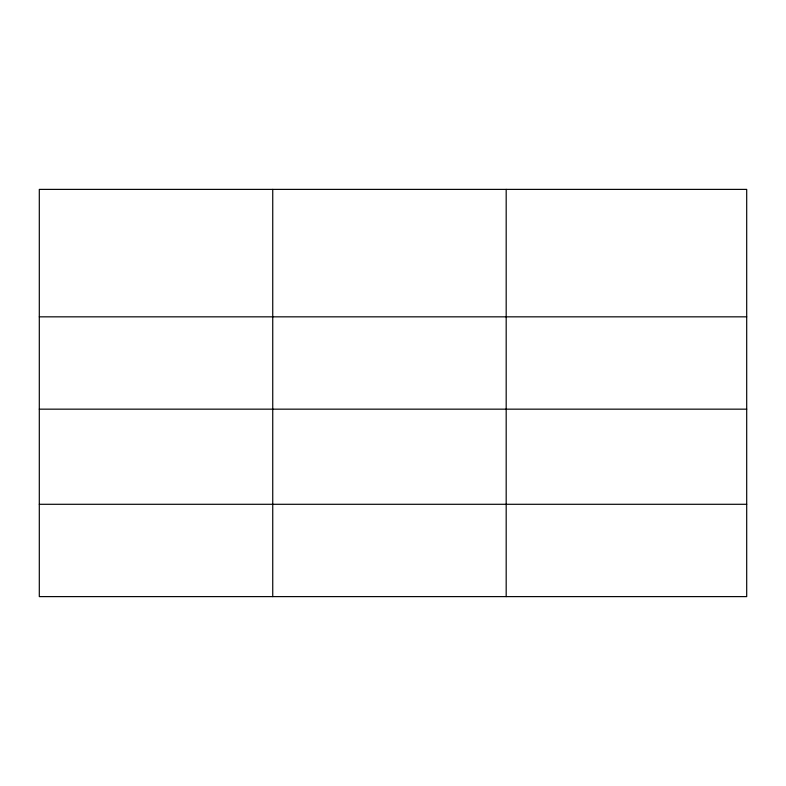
<?xml version="1.0" encoding="UTF-8"?>
<svg xmlns="http://www.w3.org/2000/svg" width="786" height="786" viewBox="0 0 786 786"><rect width="100%" height="100%" fill="white"/><g stroke="black" fill="none" stroke-linecap="round" stroke-linejoin="round"><path stroke-width="1.18" d="M746.7 409.162L746.7 189.387L39.3 189.387L39.3 596.613L746.7 596.613L746.7 409.162L39.3 409.162M39.3 316.837L746.7 316.837M39.3 504.288L746.7 504.288M506.184 189.387L506.184 596.613M272.742 189.387L272.742 596.613"/></g></svg>
